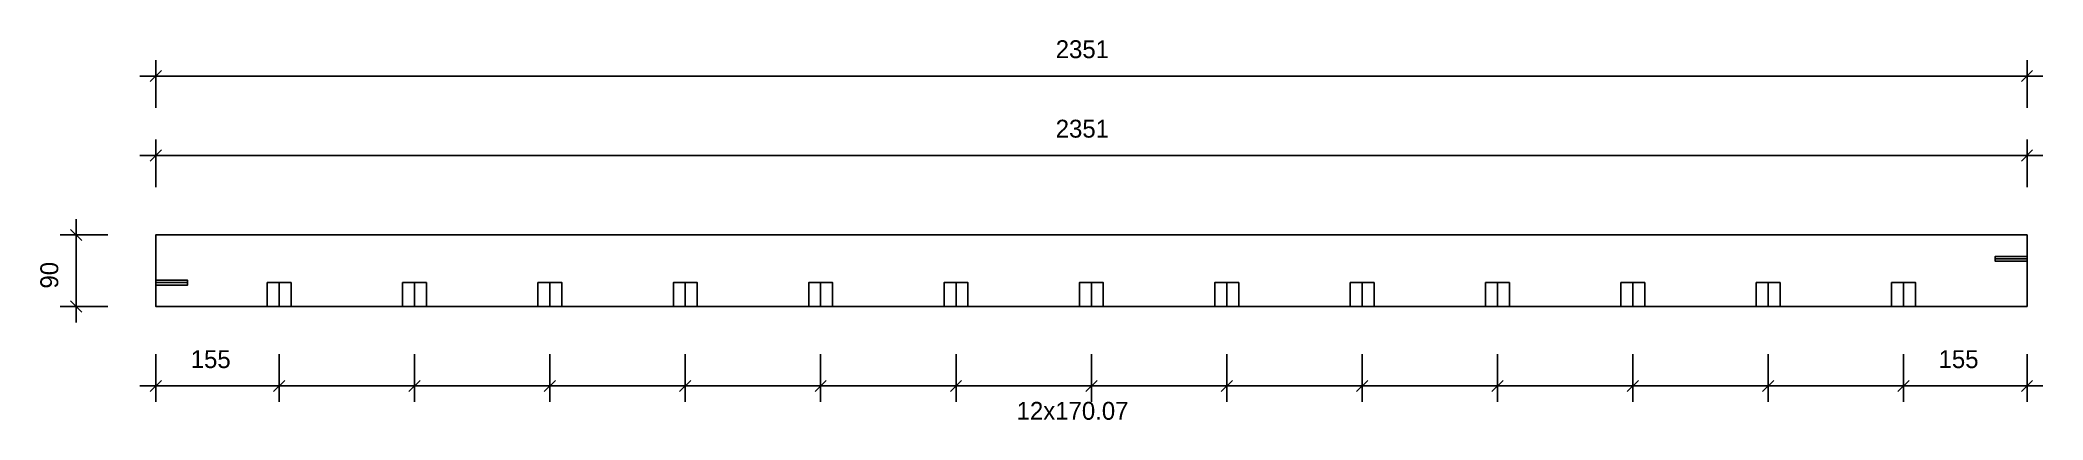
# Model space of a CAD drawing. Header units: millimetres. Extents: x -145 to 2371, y -143 to 335.
import ezdxf
from ezdxf.enums import TextEntityAlignment as Align

# ---------------------------------------------------------------- set-up
doc = ezdxf.new("R2010")
doc.units = ezdxf.units.MM
for name, color, linetype in [('CONTOUR', 7, 'CONTINUOUS'), ('DIMLINES', 7, 'CONTINUOUS'), ('DIMLINESTEXT', 7, 'CONTINUOUS'), ('DRILLINGSSIDE', 7, 'CONTINUOUS')]:
    doc.layers.add(name, color=color, linetype=linetype)

msp = doc.modelspace()

# ---------------------------------------------------------------- linework, layer by layer
at = {"layer": 'CONTOUR', "color": 0, "linetype": '0'}
msp.add_lwpolyline([(2350.999, 0), (0, 0), (0, 90), (2350.999, 90), (2350.999, 0)], dxfattribs=at)
at = {"layer": 'DIMLINES', "color": 0}
for p, q in [((0, 310), (0, 250)), ((2350.999, 310), (2350.999, 250)), ((-20, 290), (2370.999, 290)), ((7.071, 297.071), (-7.071, 282.929)), ((2358.07, 297.071), (2343.928, 282.929)), ((0, 210), (0, 150)), ((2350.999, 210), (2350.999, 150)), ((-20, 190), (2370.999, 190)), ((7.071, 197.071), (-7.071, 182.929)), ((2358.07, 197.071), (2343.928, 182.929)), ((-100, -20), (-100, 110)), ((-120, 90), (-60, 90)), ((-107.071, 97.071), (-92.929, 82.929)), ((-120, 0), (-60, 0)), ((-107.071, 7.071), (-92.929, -7.071)), ((0, -120), (0, -60)), ((155.071, -120), (155.071, -60)), ((325.143, -120), (325.143, -60)), ((495.214, -120), (495.214, -60)), ((665.285, -120), (665.285, -60)), ((835.357, -120), (835.357, -60)), ((1005.428, -120), (1005.428, -60)), ((1175.499, -120), (1175.499, -60)), ((1345.571, -120), (1345.571, -60)), ((1515.642, -120), (1515.642, -60)), ((1685.714, -120), (1685.714, -60)), ((1855.785, -120), (1855.785, -60)), ((2025.856, -120), (2025.856, -60)), ((2195.928, -120), (2195.928, -60)), ((2350.999, -120), (2350.999, -60)), ((-20, -100), (2370.999, -100)), ((7.071, -92.929), (-7.071, -107.071)), ((162.142, -92.929), (148, -107.071)), ((332.214, -92.929), (318.072, -107.071)), ((502.285, -92.929), (488.143, -107.071)), ((672.356, -92.929), (658.214, -107.071)), ((842.428, -92.929), (828.286, -107.071)), ((1012.499, -92.929), (998.357, -107.071)), ((1182.571, -92.929), (1168.428, -107.071)), ((1352.642, -92.929), (1338.5, -107.071)), ((1522.713, -92.929), (1508.571, -107.071)), ((1692.785, -92.929), (1678.642, -107.071)), ((1862.856, -92.929), (1848.714, -107.071)), ((2032.927, -92.929), (2018.785, -107.071)), ((2202.999, -92.929), (2188.857, -107.071)), ((2358.07, -92.929), (2343.928, -107.071))]:
    msp.add_line(p, q, dxfattribs=at)
at = {"layer": 'DRILLINGSSIDE', "color": 3}
for p, q in [((2350.999, 60), (2310.999, 60)), ((0, 30), (40, 30)), ((155.071, 0), (155.071, 30)), ((325.143, 0), (325.143, 30)), ((495.214, 0), (495.214, 30)), ((665.285, 0), (665.285, 30)), ((835.357, 0), (835.357, 30)), ((1005.428, 0), (1005.428, 30)), ((1175.499, 0), (1175.499, 30)), ((1345.571, 0), (1345.571, 30)), ((1515.642, 0), (1515.642, 30)), ((1685.714, 0), (1685.714, 30)), ((1855.785, 0), (1855.785, 30)), ((2025.856, 0), (2025.856, 30)), ((2195.928, 0), (2195.928, 30))]:
    msp.add_line(p, q, dxfattribs=at)
at = {"layer": 'DRILLINGSSIDE', "color": 3, "linetype": '3'}
for points in [[(2350.999, 57), (2310.999, 57), (2310.999, 63), (2350.999, 63)], [(0, 33), (40, 33), (40, 27), (0, 27)], [(140.071, 0), (140.071, 30), (170.071, 30), (170.071, 0)], [(310.143, 0), (310.143, 30), (340.143, 30), (340.143, 0)], [(480.214, 0), (480.214, 30), (510.214, 30), (510.214, 0)], [(650.285, 0), (650.285, 30), (680.285, 30), (680.285, 0)], [(820.357, 0), (820.357, 30), (850.357, 30), (850.357, 0)], [(990.428, 0), (990.428, 30), (1020.428, 30), (1020.428, 0)], [(1160.499, 0), (1160.499, 30), (1190.499, 30), (1190.499, 0)], [(1330.571, 0), (1330.571, 30), (1360.571, 30), (1360.571, 0)], [(1500.642, 0), (1500.642, 30), (1530.642, 30), (1530.642, 0)], [(1670.714, 0), (1670.714, 30), (1700.714, 30), (1700.714, 0)], [(1840.785, 0), (1840.785, 30), (1870.785, 30), (1870.785, 0)], [(2010.856, 0), (2010.856, 30), (2040.856, 30), (2040.856, 0)], [(2180.928, 0), (2180.928, 30), (2210.928, 30), (2210.928, 0)]]:
    msp.add_lwpolyline(points, dxfattribs=at)

# ---------------------------------------------------------------- texts
at = {"layer": 'DIMLINESTEXT'}
for p in [(1130.696, 335), (1130.696, 235)]:
    msp.add_text('2351', height=22.5, dxfattribs=at).set_placement(p, align=Align.TOP_LEFT)
for s, rotation, p in [('90', 90, (-145, 22.598)), ('155', -360, (43.933, -55)), ('155', -360, (2239.861, -55)), ('12x170.07', -360, (1081.575, -120))]:
    msp.add_text(s, height=22.5, rotation=rotation, dxfattribs=at).set_placement(p, align=Align.TOP_LEFT)

doc.saveas('drawing.dxf')
